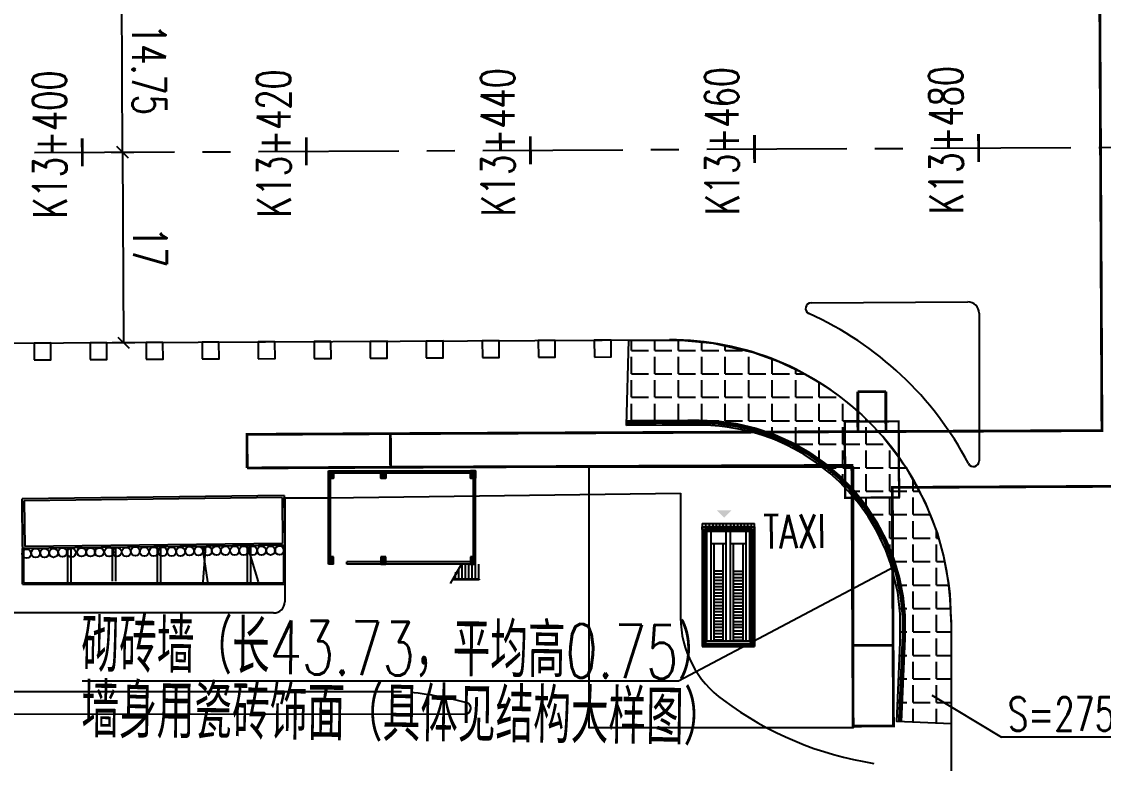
# Model space of a CAD drawing. Extents: x 113363 to 119694, y 18926 to 19620.
# Drawn here: x 117561.8 to 117658.3, y 19229.1 to 19295.4 of the extents above; entities that cross this region are included whole.
import ezdxf
from ezdxf.enums import TextEntityAlignment as Align

# ---------------------------------------------------------------- set-up
doc = ezdxf.new("R2010")
doc.units = 0
for name, pattern in [('CENTER', [2, 1.25, -0.25, 0.25, -0.25]), ('CONTINOUS', [0]), ('DASH', [0.35, 0.25, -0.1]), ('DASHED', [0.75, 0.5, -0.25]), ('DASHED2', [9.525, 6.35, -3.175])]:
    doc.linetypes.add(name, pattern=pattern)
for name, color, linetype in [('AXIS', 2, 'Continuous'), ('SGFW', 4, 'Continuous'), ('SZ-ZH-DIM', 7, 'Continuous'), ('公交站', 3, 'Continuous'), ('地下通道', 6, 'Continuous'), ('地下通道处标高', 4, 'Continuous'), ('对应标注', 1, 'Continuous'), ('挡土墙', 183, 'DASHED2'), ('构筑物', 41, 'Continuous'), ('标注', 7, 'Continuous'), ('树池绿化', 3, 'Continuous'), ('横断面宽度标注', 7, 'Continuous'), ('立道牙', 5, 'Continuous'), ('计量填充层3', 12, 'Continuous')]:
    doc.layers.add(name, color=color, linetype=linetype)
doc.styles.add('hysztext', font='txtd.shx', dxfattribs={"width": 0.7, "bigfont": 'hztxt.shx'})
doc.styles.get("Standard").update_dxf_attribs({"font": 'txtd.shx', "width": 0.7, "bigfont": 'hztxt.shx'})
doc.styles.add('txtd', font='txtd.shx', dxfattribs={"width": 0.7, "bigfont": 'hztxt.shx'})
doc.dimstyles.get("Standard").update_dxf_attribs({"dimtxt": 3, "dimasz": 1, "dimexe": 1, "dimexo": 0.625, "dimgap": 0.9, "dimtad": 1, "dimdsep": 46, "dimtxsty": 'txtd', "dimblk": 'OBLIQUE', "dimcen": 0.09, "dimclrd": 256, "dimadec": 0, "dimazin": 0, "dimtfac": 1, "dimtix": 1, "dimtmove": 2, "dimatfit": 3, "dimfxl": 1, "dimtolj": 1, "dimtzin": 0, "dimlwd": -1, "dimarcsym": 0})

# ---------------------------------------------------------------- blocks, each defined once
blk = doc.blocks.new('_Oblique')
at = {"color": 0, "linetype": 'ByBlock', "lineweight": -2}
blk.add_line((-0.5, -0.5), (0.5, 0.5), dxfattribs=at)
blk = doc.blocks.new('*U48')
at = {"layer": '横断面宽度标注', "color": 0, "linetype": 'CONTINOUS', "lineweight": -2, "transparency": 16777216}
for p, q in [((117570.39, 19298.47), (117571.738, 19298.476)), ((117570.464, 19283.72), (117571.812, 19283.727))]:
    blk.add_line(p, q, dxfattribs=at)
at = {"layer": '横断面宽度标注', "linetype": 'CONTINOUS', "transparency": 16777216}
blk.add_line((117570.812, 19283.722), (117570.738, 19298.471), dxfattribs=at)
for p, rotation in [((117570.738, 19298.471), 90.2859569526877), ((117570.812, 19283.722), 270.2859569526877)]:
    blk.add_blockref('_Oblique', p, dxfattribs=dict(at, rotation=rotation))
at = {"layer": '横断面宽度标注', "color": 0, "linetype": 'CONTINOUS', "transparency": 16777216, "insert": (117573.175, 19291.108), "char_height": 3, "width": 0.000000001, "attachment_point": 5, "rotation": 270.28596, "style": 'txtd'}
blk.add_mtext('\\A1;14.75', dxfattribs=at)
blk = doc.blocks.new('11')
at = {"layer": '树池绿化', "linetype": 'CONTINOUS'}
blk.add_lwpolyline([(0, 0), (1.5, 0), (1.5, 1.5), (0, 1.5)], close=True, dxfattribs=at)
blk = doc.blocks.new('*U189')
at = {"layer": '标注', "color": 0, "linetype": 'CONTINOUS', "lineweight": -2, "transparency": 16777216}
for p, q in [((117569.789, 19283.716), (117571.812, 19283.727)), ((117569.874, 19266.717), (117571.897, 19266.727))]:
    blk.add_line(p, q, dxfattribs=at)
at = {"layer": '标注', "linetype": 'CONTINOUS', "transparency": 16777216}
blk.add_line((117570.812, 19283.722), (117570.897, 19266.722), dxfattribs=at)
for p, rotation in [((117570.812, 19283.722), 90.28595695224598), ((117570.897, 19266.722), 270.285956952246)]:
    blk.add_blockref('_Oblique', p, dxfattribs=dict(at, rotation=rotation))
at = {"layer": '标注', "color": 0, "linetype": 'CONTINOUS', "transparency": 16777216, "insert": (117573.254, 19275.234), "char_height": 3, "width": 0.000000001, "attachment_point": 5, "rotation": 270.28596, "style": 'txtd'}
blk.add_mtext('\\A1;17', dxfattribs=at)

msp = doc.modelspace()

# ---------------------------------------------------------------- hatches: boundary and pattern name
at = {"layer": '构筑物'}
for points in [[(117589.178, 19255.277), (117589.629, 19255.277), (117589.629, 19254.626), (117589.178, 19254.626)], [(117589.178, 19254.626), (117589.629, 19254.626), (117589.629, 19255.277), (117589.178, 19255.277)], [(117593.859, 19255.277), (117594.31, 19255.277), (117594.31, 19254.626), (117593.859, 19254.626)], [(117593.859, 19254.626), (117594.31, 19254.626), (117594.31, 19255.277), (117593.859, 19255.277)], [(117601.87, 19255.277), (117602.321, 19255.277), (117602.321, 19254.626), (117601.87, 19254.626)], [(117601.87, 19254.626), (117602.321, 19254.626), (117602.321, 19255.277), (117601.87, 19255.277)], [(117625.181, 19251.756), (117624.505, 19251.081), (117623.829, 19251.756)], [(117589.178, 19246.943), (117589.629, 19246.943), (117589.629, 19247.594), (117589.178, 19247.594)], [(117593.859, 19246.943), (117594.31, 19246.943), (117594.31, 19247.594), (117593.859, 19247.594)], [(117601.87, 19246.943), (117602.321, 19246.943), (117602.321, 19247.594), (117601.87, 19247.594)]]:
    msp.add_hatch(color=256, dxfattribs=at).paths.add_polyline_path(points)
at = {"layer": '计量填充层3'}
h = msp.add_hatch(dxfattribs=at)
h.set_pattern_fill('ANGLE', color=256, scale=0.3, style=0)
h.set_pattern_definition([(0, (0, 0), (0, 2.0955), [1.524, -0.5715]), (90, (0, 0), (-2.0955, 1e-16), [1.524, -0.5715])])
h.paths.add_polyline_path([(117615.779, 19259.321), (117616.003, 19266.947), (117620.674, 19266.948), (117623.527, 19266.678), (117627.143, 19265.847), (117629.373, 19265.039), (117631.415, 19264.077), (117633.406, 19262.906), (117634.779, 19261.943), (117635.762, 19261.164), (117636.783, 19260.264), (117637.841, 19259.22), (117638.759, 19258.203), (117639.894, 19256.772), (117640.713, 19255.587), (117642.455, 19252.43), (117643.51, 19249.742), (117644.092, 19247.662), (117644.534, 19245.245), (117644.643, 19244.279), (117644.75, 19241.367), (117644.75, 19238.082), (117644.75, 19232.666), (117639.905, 19232.88), (117640.029, 19235.681), (117640.218, 19239.962), (117640.225, 19242.51), (117639.997, 19244.436), (117639.352, 19247.011), (117638.92, 19248.181), (117638.117, 19249.881), (117637.347, 19251.181), (117636.526, 19252.338), (117635.615, 19253.43), (117634.785, 19254.29), (117633.945, 19255.053), (117632.741, 19255.995), (117631.644, 19256.721), (117630.786, 19257.213), (117629.978, 19257.622), (117628.991, 19258.055), (117627.971, 19258.43), (117627.212, 19258.666), (117626.002, 19258.967), (117624.788, 19259.181), (117624.075, 19259.268), (117622.931, 19259.347), (117622.082, 19259.359), (117621.386, 19259.355), (117620.208, 19259.347), (117618.968, 19259.34)])

# ---------------------------------------------------------------- linework, layer by layer
at = {"layer": 'AXIS', "color": 211, "linetype": 'CENTER', "ltscale": 10}
msp.add_line((113543.008, 19263.619), (119536.495, 19293.532), dxfattribs=at)
at = {"layer": 'SZ-ZH-DIM'}
for points in [[(117567.207, 19284.954, 0.25, 0.25, 0), (117567.22, 19282.454, 0.25, 0.25, 0)], [(117587.207, 19285.053, 0.25, 0.25, 0), (117587.22, 19282.553, 0.25, 0.25, 0)], [(117607.207, 19285.153, 0.25, 0.25, 0), (117607.219, 19282.653, 0.25, 0.25, 0)], [(117627.207, 19285.253, 0.25, 0.25, 0), (117627.219, 19282.753, 0.25, 0.25, 0)], [(117647.206, 19285.353, 0.25, 0.25, 0), (117647.219, 19282.853, 0.25, 0.25, 0)]]:
    msp.add_lwpolyline(points, format="xyseb", dxfattribs=at)
at = {"layer": '地下通道', "linetype": 'DASHED', "ltscale": 3}
for points in [[(117594.716, 19258.59, 0.25, 0.25, 0), (117658.221, 19258.863, 0.25, 0.25, 0), (117657.969, 19309.193, 0.25, 0.25, 0), (117619.052, 19309.058, 0.25, 0.25, 0)], [(117594.716, 19258.59, 0.25, 0.25, 0), (117658.221, 19258.863, 0.25, 0.25, 0), (117657.969, 19309.193, 0.25, 0.25, 0), (117619.052, 19309.058, 0.25, 0.25, 0)], [(117638.929, 19262.348, 0.25, 0.25, 0), (117636.429, 19262.337, 0.25, 0.25, 0)], [(117638.929, 19262.348, 0.25, 0.25, 0), (117636.429, 19262.337, 0.25, 0.25, 0)], [(117636.441, 19258.769, 0.25, 0.25, 0), (117636.429, 19262.337, 0.25, 0.25, 0)], [(117636.441, 19258.769, 0.25, 0.25, 0), (117636.429, 19262.337, 0.25, 0.25, 0)], [(117638.941, 19258.784, 0.25, 0.25, 0), (117638.929, 19262.348, 0.25, 0.25, 0)], [(117638.941, 19258.784, 0.25, 0.25, 0), (117638.929, 19262.348, 0.25, 0.25, 0)], [(117594.716, 19258.589, 0.25, 0.25, 0), (117594.731, 19255.591, 0.25, 0.25, 0), (117635.902, 19255.757, 0.25, 0.25, 0), (117635.979, 19239.678, 0.25, 0.25, 0)], [(117594.716, 19258.589, 0.25, 0.25, 0), (117594.731, 19255.591, 0.25, 0.25, 0), (117635.902, 19255.757, 0.25, 0.25, 0), (117635.979, 19239.678, 0.25, 0.25, 0)], [(117639.579, 19239.696, 0.25, 0.25, 0), (117639.512, 19253.787, 0.25, 0.25, 0), (117669.533, 19253.937, 0.25, 0.25, 0), (117669.533, 19240.737, 0.25, 0.25, 0)], [(117639.579, 19239.696, 0.25, 0.25, 0), (117639.512, 19253.787, 0.25, 0.25, 0), (117669.533, 19253.937, 0.25, 0.25, 0), (117669.533, 19240.737, 0.25, 0.25, 0)]]:
    msp.add_lwpolyline(points, format="xyseb", dxfattribs=at)
for points in [[(117594.716, 19258.59), (117658.221, 19258.863), (117657.969, 19309.193), (117619.052, 19309.058)], [(117594.716, 19258.59), (117658.221, 19258.863), (117657.969, 19309.193), (117619.052, 19309.058)], [(117638.929, 19262.348), (117636.429, 19262.337)], [(117638.929, 19262.348), (117636.429, 19262.337)], [(117636.441, 19258.769), (117636.429, 19262.337)], [(117636.441, 19258.769), (117636.429, 19262.337)], [(117638.941, 19258.784), (117638.929, 19262.348)], [(117638.941, 19258.784), (117638.929, 19262.348)], [(117594.716, 19258.589), (117594.731, 19255.591), (117635.902, 19255.757), (117635.979, 19239.678)], [(117594.716, 19258.589), (117594.731, 19255.591), (117635.902, 19255.757), (117635.979, 19239.678)], [(117639.579, 19239.696), (117639.512, 19253.787), (117669.533, 19253.937), (117669.533, 19240.737)], [(117639.579, 19239.696), (117639.512, 19253.787), (117669.533, 19253.937), (117669.533, 19240.737)]]:
    msp.add_lwpolyline(points, dxfattribs=at)
at = {"layer": '地下通道'}
msp.add_lwpolyline([(117635.311, 19252.866, 0.2, 0.2, 0), (117635.277, 19259.666, 0.2, 0.2, 0), (117640.077, 19259.69, 0.2, 0.2, 0), (117640.111, 19252.89, 0.2, 0.2, 0)], format="xyseb", close=True, dxfattribs=at)
msp.add_lwpolyline([(117635.311, 19252.866, 0.2, 0.2, 0), (117635.277, 19259.666, 0.2, 0.2, 0), (117640.077, 19259.69, 0.2, 0.2, 0), (117640.111, 19252.89, 0.2, 0.2, 0)], format="xyseb", close=True, dxfattribs=at)
msp.add_lwpolyline([(117635.311, 19252.866), (117635.277, 19259.666), (117640.077, 19259.69), (117640.111, 19252.89)], close=True, dxfattribs=at)
msp.add_lwpolyline([(117635.311, 19252.866), (117635.277, 19259.666), (117640.077, 19259.69), (117640.111, 19252.89)], close=True, dxfattribs=at)
for points in [[(117581.924, 19258.525, 0.25, 0.25, 0), (117581.916, 19258.525, 0.25, 0.25, 0), (117581.932, 19255.525, 0.25, 0.25, 0)], [(117581.924, 19258.525, 0.25, 0.25, 0), (117581.916, 19258.525, 0.25, 0.25, 0), (117581.932, 19255.525, 0.25, 0.25, 0)], [(117594.716, 19258.589, 0.25, 0.25, 0), (117581.924, 19258.525, 0.25, 0.25, 0)], [(117594.716, 19258.589, 0.25, 0.25, 0), (117581.924, 19258.525, 0.25, 0.25, 0)], [(117581.932, 19255.525, 0.25, 0.25, 0), (117594.731, 19255.589, 0.25, 0.25, 0)], [(117581.932, 19255.525, 0.25, 0.25, 0), (117594.731, 19255.589, 0.25, 0.25, 0)], [(117635.979, 19239.678, 0.25, 0.25, 0), (117636.015, 19232.47, 0.25, 0.25, 0), (117639.615, 19232.488, 0.25, 0.25, 0), (117639.579, 19239.696, 0.25, 0.25, 0)], [(117635.979, 19239.678, 0.25, 0.25, 0), (117639.579, 19239.696, 0.25, 0.25, 0)], [(117635.979, 19239.678, 0.25, 0.25, 0), (117636.015, 19232.47, 0.25, 0.25, 0), (117639.615, 19232.488, 0.25, 0.25, 0), (117639.579, 19239.696, 0.25, 0.25, 0)], [(117635.979, 19239.678, 0.25, 0.25, 0), (117639.579, 19239.696, 0.25, 0.25, 0)]]:
    msp.add_lwpolyline(points, format="xyseb", dxfattribs=at)
for points in [[(117581.924, 19258.525), (117581.916, 19258.525), (117581.932, 19255.525)], [(117581.924, 19258.525), (117581.916, 19258.525), (117581.932, 19255.525)], [(117594.716, 19258.589), (117581.924, 19258.525)], [(117594.716, 19258.589), (117581.924, 19258.525)], [(117581.932, 19255.525), (117594.731, 19255.589)], [(117581.932, 19255.525), (117594.731, 19255.589)], [(117635.979, 19239.678), (117636.015, 19232.47), (117639.615, 19232.488), (117639.579, 19239.696)], [(117635.979, 19239.678), (117639.579, 19239.696)], [(117635.979, 19239.678), (117636.015, 19232.47), (117639.615, 19232.488), (117639.579, 19239.696)], [(117635.979, 19239.678), (117639.579, 19239.696)]]:
    msp.add_lwpolyline(points, dxfattribs=at)
at = {"layer": '地下通道处标高', "linetype": 'CONTINOUS'}
msp.add_lwpolyline([(117612.447, 19255.621), (117636.019, 19255.621), (117636.019, 19232.33), (117612.447, 19232.33)], close=True, dxfattribs=at)
at = {"layer": '对应标注', "linetype": 'CONTINOUS'}
for p, q in [((117639.757, 19246.727), (117620.417, 19236.474)), ((117620.417, 19236.474), (117567.202, 19236.474)), ((117643.027, 19235.238), (117649.245, 19231.474)), ((117661.451, 19231.474), (117649.245, 19231.474))]:
    msp.add_line(p, q, dxfattribs=at)
at = {"layer": '挡土墙', "ltscale": 0.2}
msp.add_lwpolyline([(117640.205, 19232.867, 0.4, 0.4, 0), (117640.544, 19240.551, 0.4, 0.4, 0.428994), (117622.152, 19259.659, 0.4, 0.4, 0), (117615.777, 19259.621, 0.4, 0.4, 0)], format="xyseb", dxfattribs=at)
at = {"layer": '构筑物'}
for p, q in [((117589.178, 19246.943), (117589.178, 19255.277)), ((117589.178, 19255.277), (117589.178, 19254.626)), ((117589.253, 19255.277), (117601.87, 19255.277)), ((117589.253, 19255.077), (117601.87, 19255.077)), ((117589.629, 19254.626), (117589.629, 19255.277)), ((117593.859, 19255.277), (117593.859, 19254.626)), ((117594.31, 19254.626), (117594.31, 19255.277)), ((117602.321, 19255.277), (117601.87, 19255.277)), ((117601.87, 19255.277), (117601.87, 19254.626)), ((117602.321, 19254.626), (117602.321, 19255.277)), ((117589.178, 19254.626), (117589.629, 19254.626)), ((117589.379, 19247.594), (117589.379, 19254.626)), ((117593.859, 19254.626), (117594.31, 19254.626)), ((117601.87, 19254.626), (117602.321, 19254.626)), ((117602.121, 19247.594), (117602.121, 19254.626)), ((117602.321, 19254.626), (117602.321, 19254.676)), ((117602.321, 19247.594), (117602.321, 19254.626)), ((117622.548, 19250.578), (117627.204, 19250.578)), ((117622.548, 19250.578), (117622.548, 19250.278)), ((117622.548, 19250.278), (117622.548, 19239.583)), ((117622.848, 19250.278), (117622.848, 19239.858)), ((117626.904, 19250.278), (117622.848, 19250.278)), ((117626.904, 19250.178), (117622.848, 19250.178)), ((117622.852, 19250.579), (117622.852, 19250.278)), ((117623.178, 19250.579), (117623.178, 19250.278)), ((117623.478, 19250.579), (117623.478, 19250.278)), ((117623.779, 19250.579), (117623.779, 19250.278)), ((117624.079, 19250.579), (117624.079, 19250.278)), ((117624.379, 19250.579), (117624.379, 19250.278)), ((117624.68, 19250.579), (117624.68, 19250.278)), ((117625.08, 19250.579), (117625.08, 19250.278)), ((117625.38, 19250.579), (117625.38, 19250.278)), ((117625.681, 19250.579), (117625.681, 19250.278)), ((117625.977, 19250.578), (117625.977, 19250.278)), ((117626.278, 19250.578), (117626.278, 19250.278)), ((117626.573, 19250.578), (117626.573, 19250.278)), ((117626.904, 19250.578), (117626.904, 19250.278)), ((117627.204, 19250.278), (117627.204, 19250.578)), ((117622.648, 19250.028), (117622.648, 19239.683)), ((117622.748, 19250.028), (117622.748, 19247.493)), ((117626.904, 19250.118), (117622.848, 19250.118)), ((117626.904, 19250.018), (117622.848, 19250.018)), ((117623.574, 19249.878), (117622.848, 19249.878)), ((117622.848, 19249.878), (117626.904, 19249.878)), ((117622.948, 19240.084), (117622.948, 19249.878)), ((117623.324, 19249.878), (117623.324, 19240.084)), ((117624.676, 19240.084), (117624.676, 19249.878)), ((117625.076, 19240.084), (117625.076, 19249.878)), ((117626.428, 19249.878), (117626.428, 19240.084)), ((117626.803, 19240.084), (117626.803, 19249.878)), ((117626.904, 19250.028), (117626.904, 19239.859)), ((117627.004, 19250.028), (117627.004, 19247.493)), ((117627.104, 19250.028), (117627.104, 19239.658)), ((117627.204, 19250.028), (117627.204, 19239.583)), ((117585.283, 19248.632), (117561.892, 19248.345)), ((117561.892, 19245.146), (117561.892, 19248.346)), ((117562.012, 19245.266), (117562.012, 19248.346)), ((117565.897, 19248.382), (117565.897, 19245.361)), ((117566.198, 19248.382), (117566.198, 19245.364)), ((117569.903, 19245.42), (117569.903, 19248.443)), ((117570.203, 19245.423), (117570.203, 19248.447)), ((117573.908, 19248.484), (117573.908, 19245.361)), ((117574.208, 19248.49), (117574.208, 19245.364)), ((117577.913, 19248.541), (117578.402, 19245.361)), ((117578.214, 19248.545), (117577.97, 19245.364)), ((117581.919, 19248.591), (117582.92, 19245.361)), ((117581.919, 19248.541), (117581.919, 19245.361)), ((117582.219, 19248.545), (117582.219, 19245.364)), ((117585.163, 19248.63), (117585.163, 19245.266)), ((117585.283, 19248.832), (117585.283, 19245.146)), ((117624.676, 19248.737), (117623.324, 19248.737)), ((117623.574, 19248.737), (117623.574, 19240.084)), ((117624.425, 19240.084), (117624.425, 19248.737)), ((117626.428, 19248.737), (117625.076, 19248.737)), ((117625.327, 19240.084), (117625.327, 19248.737)), ((117626.178, 19248.737), (117626.178, 19240.084)), ((117589.629, 19247.594), (117589.178, 19247.594)), ((117589.178, 19247.594), (117589.178, 19246.943)), ((117589.629, 19246.943), (117589.629, 19247.594)), ((117594.31, 19247.594), (117593.859, 19247.594)), ((117593.859, 19247.594), (117593.859, 19246.943)), ((117594.31, 19246.943), (117594.31, 19247.594)), ((117602.321, 19247.594), (117601.87, 19247.594)), ((117601.87, 19247.594), (117601.87, 19246.943)), ((117602.321, 19246.943), (117602.321, 19247.594)), ((117622.648, 19247.374), (117622.548, 19247.374)), ((117622.648, 19247.334), (117622.548, 19247.334)), ((117622.748, 19247.243), (117622.748, 19244.189)), ((117627.004, 19244.189), (117627.004, 19247.243)), ((117627.104, 19247.374), (117627.204, 19247.374)), ((117627.104, 19247.334), (117627.204, 19247.334)), ((117589.629, 19246.943), (117589.178, 19246.943)), ((117589.629, 19246.943), (117589.178, 19246.943)), ((117589.629, 19246.943), (117589.629, 19247.143)), ((117593.859, 19247.143), (117590.83, 19247.143)), ((117590.83, 19246.943), (117590.83, 19247.143)), ((117601.87, 19246.943), (117590.83, 19246.943)), ((117593.859, 19246.943), (117594.31, 19246.943)), ((117601.87, 19247.143), (117594.31, 19247.143)), ((117601.07, 19246.943), (117600.585, 19246.134)), ((117600.789, 19246.474), (117600.789, 19245.541)), ((117601.089, 19246.943), (117601.089, 19245.541)), ((117601.39, 19246.943), (117601.39, 19245.541)), ((117601.39, 19246.943), (117601.39, 19245.541)), ((117601.69, 19246.943), (117601.69, 19245.541)), ((117601.74, 19246.943), (117602.191, 19246.943)), ((117601.99, 19246.943), (117601.99, 19245.541)), ((117602.291, 19246.943), (117602.291, 19245.541)), ((117602.591, 19246.943), (117602.591, 19245.541)), ((117624.425, 19246.322), (117623.574, 19246.322)), ((117625.327, 19246.322), (117626.178, 19246.322)), ((117600.523, 19246.031), (117600.039, 19245.222)), ((117602.641, 19245.541), (117600.23, 19245.541)), ((117602.641, 19245.591), (117600.26, 19245.591)), ((117600.585, 19246.134), (117600.451, 19246.144)), ((117600.451, 19246.144), (117600.657, 19246.021)), ((117600.488, 19245.972), (117600.488, 19245.541)), ((117600.657, 19246.021), (117600.523, 19246.031)), ((117602.641, 19245.591), (117602.641, 19245.541)), ((117624.425, 19246.032), (117623.574, 19246.032)), ((117624.425, 19245.752), (117623.574, 19245.752)), ((117624.425, 19245.471), (117623.574, 19245.471)), ((117625.327, 19246.032), (117626.178, 19246.032)), ((117625.327, 19245.752), (117626.178, 19245.752)), ((117625.327, 19245.471), (117626.178, 19245.471)), ((117561.892, 19245.146), (117585.283, 19245.146)), ((117562.012, 19245.266), (117585.163, 19245.266)), ((117624.425, 19245.191), (117623.574, 19245.191)), ((117624.425, 19244.911), (117623.574, 19244.911)), ((117624.425, 19244.63), (117623.574, 19244.63)), ((117624.425, 19244.35), (117623.574, 19244.35)), ((117625.327, 19245.191), (117626.178, 19245.191)), ((117625.327, 19244.911), (117626.178, 19244.911)), ((117625.327, 19244.63), (117626.178, 19244.63)), ((117625.327, 19244.35), (117626.178, 19244.35)), ((117622.648, 19244.07), (117622.548, 19244.07)), ((117622.648, 19244.03), (117622.548, 19244.03)), ((117622.748, 19243.939), (117622.748, 19239.858)), ((117624.425, 19244.069), (117623.574, 19244.069)), ((117624.425, 19243.789), (117623.574, 19243.789)), ((117624.425, 19243.509), (117623.574, 19243.509)), ((117625.327, 19244.069), (117626.178, 19244.069)), ((117626.178, 19243.789), (117625.327, 19243.789)), ((117625.327, 19243.509), (117626.178, 19243.509)), ((117627.004, 19243.939), (117627.004, 19239.858)), ((117627.104, 19244.07), (117627.204, 19244.07)), ((117627.104, 19244.03), (117627.204, 19244.03)), ((117624.425, 19243.228), (117623.574, 19243.228)), ((117624.425, 19242.948), (117623.574, 19242.948)), ((117624.425, 19242.668), (117623.574, 19242.668)), ((117625.327, 19243.228), (117626.178, 19243.228)), ((117625.327, 19242.948), (117626.178, 19242.948)), ((117625.327, 19242.668), (117626.178, 19242.668)), ((117624.425, 19242.387), (117623.574, 19242.387)), ((117624.425, 19242.107), (117623.574, 19242.107)), ((117624.425, 19241.826), (117623.574, 19241.826)), ((117624.425, 19241.546), (117623.574, 19241.546)), ((117625.327, 19242.387), (117626.178, 19242.387)), ((117626.178, 19242.107), (117625.327, 19242.107)), ((117625.327, 19241.826), (117626.178, 19241.826)), ((117625.327, 19241.546), (117626.178, 19241.546)), ((117624.425, 19241.266), (117623.574, 19241.266)), ((117624.425, 19240.985), (117623.574, 19240.985)), ((117624.425, 19240.705), (117623.574, 19240.705)), ((117626.178, 19241.266), (117625.327, 19241.266)), ((117625.327, 19240.985), (117626.178, 19240.985)), ((117625.327, 19240.705), (117626.178, 19240.705)), ((117622.648, 19239.803), (117622.548, 19239.803)), ((117622.648, 19239.763), (117622.548, 19239.763)), ((117622.548, 19239.583), (117627.204, 19239.583)), ((117622.728, 19239.658), (117622.728, 19239.583)), ((117622.768, 19239.658), (117622.768, 19239.583)), ((117622.848, 19240.084), (117626.904, 19240.084)), ((117622.848, 19239.859), (117626.904, 19239.859)), ((117622.848, 19239.759), (117626.904, 19239.759)), ((117622.848, 19239.658), (117626.904, 19239.658)), ((117624.425, 19240.425), (117623.574, 19240.425)), ((117624.425, 19240.144), (117623.574, 19240.144)), ((117625.327, 19240.425), (117626.178, 19240.425)), ((117625.327, 19240.144), (117626.178, 19240.144)), ((117626.984, 19239.658), (117626.984, 19239.583)), ((117627.024, 19239.658), (117627.024, 19239.583)), ((117627.104, 19239.803), (117627.204, 19239.803)), ((117627.104, 19239.763), (117627.204, 19239.763))]:
    msp.add_line(p, q, dxfattribs=at)
at = {"layer": '构筑物', "ltscale": 20}
for p, q in [((117585.242, 19253.079, 10.081), (117561.836, 19252.781, 11.066)), ((117585.242, 19253.079, 10.081), (117585.284, 19248.596, 10.603)), ((117561.836, 19252.781, 11.066), (117561.878, 19248.298, 11.587)), ((117561.876, 19248.499, 11.564), (117561.836, 19252.781, 11.066)), ((117585.043, 19252.876, 10.09), (117562.038, 19252.584, 11.057)), ((117562.038, 19252.584, 11.089), (117562.076, 19248.501, 11.564)), ((117585.043, 19252.876, 10.105), (117585.082, 19248.794, 10.58)), ((117585.082, 19248.794, 10.612), (117562.076, 19248.501, 11.579))]:
    msp.add_line(p, q, dxfattribs=at)
at = {"layer": '构筑物', "linetype": 'DASH', "ltscale": 0.5}
msp.add_line((117622.848, 19250.144), (117626.919, 19250.144), dxfattribs=at)
at = {"layer": '构筑物'}
for points in [[(117589.178, 19255.277), (117589.629, 19255.277), (117589.629, 19254.626), (117589.178, 19254.626)], [(117593.859, 19255.277), (117594.31, 19255.277), (117594.31, 19254.626), (117593.859, 19254.626)], [(117601.87, 19255.277), (117602.321, 19255.277), (117602.321, 19254.626), (117601.87, 19254.626)], [(117622.833, 19250.263), (117622.833, 19250.043), (117622.563, 19250.043), (117622.563, 19250.263)], [(117627.204, 19250.278), (117627.204, 19250.028), (117626.904, 19250.028), (117626.904, 19250.278)], [(117627.189, 19250.263), (117627.189, 19250.043), (117626.919, 19250.043), (117626.919, 19250.263)], [(117622.848, 19247.493), (117622.848, 19247.243), (117622.648, 19247.243), (117622.648, 19247.493)], [(117622.833, 19247.478), (117622.833, 19247.258), (117622.663, 19247.258), (117622.663, 19247.478)], [(117627.104, 19247.493), (117627.104, 19247.243), (117626.904, 19247.243), (117626.904, 19247.493)], [(117627.089, 19247.478), (117627.089, 19247.258), (117626.919, 19247.258), (117626.919, 19247.478)], [(117622.848, 19244.189), (117622.848, 19243.939), (117622.648, 19243.939), (117622.648, 19244.189)], [(117622.833, 19244.174), (117622.833, 19243.954), (117622.663, 19243.954), (117622.663, 19244.174)], [(117627.104, 19244.189), (117627.104, 19243.939), (117626.904, 19243.939), (117626.904, 19244.189)], [(117627.089, 19244.174), (117627.089, 19243.954), (117626.919, 19243.954), (117626.919, 19244.174)], [(117622.848, 19239.858), (117622.848, 19239.658), (117622.648, 19239.658), (117622.648, 19239.858)], [(117622.833, 19239.843), (117622.833, 19239.673), (117622.663, 19239.673), (117622.663, 19239.843)], [(117626.904, 19239.858), (117626.904, 19239.658), (117627.104, 19239.658), (117627.104, 19239.858)], [(117626.919, 19239.843), (117626.919, 19239.673), (117627.089, 19239.673), (117627.089, 19239.843)]]:
    msp.add_lwpolyline(points, close=True, dxfattribs=at)
msp.add_lwpolyline([(117622.848, 19250.028), (117622.548, 19250.028), (117622.548, 19250.278), (117622.848, 19250.278)], dxfattribs=at)
for centre in [(117562.246, 19247.863), (117563.048, 19247.924), (117563.849, 19247.944), (117564.65, 19247.945), (117565.451, 19248), (117566.252, 19247.973), (117567.149, 19248.006), (117567.95, 19248.006), (117568.751, 19248.006), (117569.602, 19248.018), (117570.303, 19248.018), (117571.154, 19248.018), (117571.956, 19248.086), (117572.757, 19248.052), (117573.584, 19248.042), (117574.385, 19248.042), (117575.186, 19248.042), (117575.987, 19248.049), (117576.789, 19248.1), (117577.59, 19248.1), (117578.391, 19248.1), (117579.192, 19248.14), (117579.993, 19248.14), (117580.815, 19248.14), (117581.616, 19248.15), (117582.417, 19248.15), (117583.218, 19248.15), (117584.028, 19248.153), (117584.816, 19248.161)]:
    msp.add_circle(centre, 0.401, dxfattribs=at)
at = {"layer": '立道牙', "ltscale": 10}
for p, q in [((117632.265, 19270.278), (117646.245, 19270.348)), ((117647.25, 19269.348), (117647.25, 19256.152)), ((117517.879, 19266.457), (117619.625, 19266.965)), ((117589.178, 19252.856), (117620.62, 19253.277)), ((117620.62, 19253.277), (117620.62, 19242.167)), ((117585.283, 19252.856), (117589.178, 19252.856)), ((117585.283, 19252.856), (117585.283, 19243.576)), ((117584.283, 19242.576), (117537.542, 19242.576)), ((117644.75, 19241.965), (117644.75, 19227.457)), ((117539.604, 19235.537), (117595.72, 19235.572)), ((117539.543, 19233.537), (117601.403, 19233.575))]:
    msp.add_line(p, q, dxfattribs=at)
for centre, radius, start, end in [((117632.268, 19269.778), 0.5, 90.28596, 245.76866), ((117646.25, 19269.348), 1, 360, 90.28596), ((117619.75, 19241.965), 30, 27.7182, 65.76866), ((117619.75, 19241.965), 25, 360, 90.28596), ((117646.75, 19256.152), 0.5, 207.7182, 360), ((117584.283, 19243.576), 1, 270, 0), ((117629.666, 19242.178), 9.046, 180.06746, 234.72355), ((117642.477, 19258.882), 30.093, 233.17897, 261.18641), ((117601.403, 19234.075), 0.5, 270.03547, 75.2019)]:
    msp.add_arc(centre, radius, start, end, dxfattribs=at)
at = {"layer": '立道牙', "linetype": 'DASHED', "ltscale": 10}
msp.add_arc((117592.727, 19201.234), 34.468, 75.2019, 85.01863, dxfattribs=at)
at = {"layer": '计量填充层3', "elevation": 20.984}
msp.add_lwpolyline([(117615.779, 19259.321), (117616.003, 19266.947), (117620.674, 19266.948), (117623.527, 19266.678), (117627.143, 19265.847), (117629.373, 19265.039), (117631.415, 19264.077), (117633.406, 19262.906), (117634.779, 19261.943), (117635.762, 19261.164), (117636.783, 19260.264), (117637.841, 19259.22), (117638.759, 19258.203), (117639.894, 19256.772), (117640.713, 19255.587), (117642.455, 19252.43), (117643.51, 19249.742), (117644.092, 19247.662), (117644.534, 19245.245), (117644.643, 19244.279), (117644.75, 19241.367), (117644.75, 19238.082), (117644.75, 19232.666), (117639.905, 19232.88), (117640.029, 19235.681), (117640.218, 19239.962), (117640.225, 19242.51), (117639.997, 19244.436), (117639.352, 19247.011), (117638.92, 19248.181), (117638.117, 19249.881), (117637.347, 19251.181), (117636.526, 19252.338), (117635.615, 19253.43), (117634.785, 19254.29), (117633.945, 19255.053), (117632.741, 19255.995), (117631.644, 19256.721), (117630.786, 19257.213), (117629.978, 19257.622), (117628.991, 19258.055), (117627.971, 19258.43), (117627.212, 19258.666), (117626.002, 19258.967), (117624.788, 19259.181), (117624.075, 19259.268), (117622.931, 19259.347), (117622.082, 19259.359), (117621.386, 19259.355), (117620.208, 19259.347), (117618.968, 19259.34)], close=True, dxfattribs=at)

# ---------------------------------------------------------------- block references
at = {"linetype": 'ByBlock', "rotation": 0.2859569522687953}
for p in [(117562.921, 19265.182), (117567.921, 19265.207), (117572.921, 19265.232), (117577.921, 19265.257), (117582.921, 19265.282), (117587.921, 19265.307), (117592.921, 19265.332), (117597.921, 19265.357), (117602.921, 19265.382), (117607.921, 19265.407), (117612.92, 19265.431)]:
    msp.add_blockref('11', p, dxfattribs=at)

# ---------------------------------------------------------------- texts
at = {"layer": 'SGFW', "linetype": 'Continuous', "style": 'txtd', "width": 0.7}
for s, p in [('砌砖墙（长43.73，平均高0.75）', (117567.12, 19237.325, 145)), ('墙身用瓷砖饰面（具体见结构大样图）', (117567.119, 19231.477, 145))]:
    msp.add_text(s, height=4.8, rotation=359.31627, dxfattribs=at).set_placement(p)
at = {"layer": 'SZ-ZH-DIM', "style": 'hysztext', "width": 0.7}
for s, p in [(' K13+400', (117566.714, 19283.701)), (' K13+420', (117586.713, 19283.801)), (' K13+440', (117606.713, 19283.901)), (' K13+460', (117626.713, 19284.001)), (' K13+480', (117646.713, 19284.1))]:
    msp.add_text(s, height=3, rotation=90.28596, dxfattribs=at).set_placement(p, align=Align.BOTTOM_CENTER)
at = {"layer": '公交站', "linetype": 'Continuous', "width": 0.7}
msp.add_text('TAXI', height=3, rotation=0.76637, dxfattribs=at).set_placement((117628.016, 19248.316, -23.552))
at = {"layer": '对应标注', "linetype": 'CONTINOUS', "style": 'txtd', "width": 0.7}
msp.add_text('S=275.25', height=3, dxfattribs=at).set_placement((117649.832, 19232.054))

# ---------------------------------------------------------------- dimensions: what is measured, and where the dimension line sits
at = {"layer": '标注', "linetype": 'CONTINOUS'}
dim = msp.add_aligned_dim(p1=(117569.164, 19283.713), p2=(117569.249, 19266.714), distance=1.648, dimstyle='Standard', dxfattribs=at)
dim.commit()
dim.dimension.update_dxf_attribs({"geometry": '*U189', "text_midpoint": (117573.254, 19275.234)})
at = {"layer": '横断面宽度标注', "linetype": 'CONTINOUS'}
dim = msp.add_linear_dim(base=(117570.738, 19298.471), p1=(117569.839, 19283.717), p2=(117569.765, 19298.467), angle=90.28596, dimstyle='Standard', dxfattribs=at)
dim.commit()
dim.dimension.update_dxf_attribs({"geometry": '*U48', "text_midpoint": (117573.175, 19291.108)})

doc.saveas('drawing.dxf')
